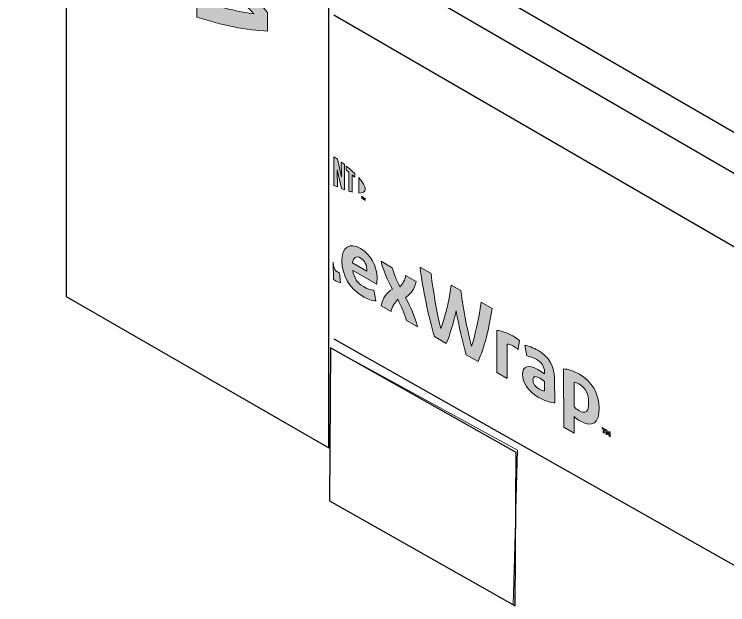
# Model space of a CAD drawing. Header units: inches. Extents: x -20.7 to 76.3, y -55.2 to 19.1.
# Drawn here: x 60.011 to 60.779, y -29.766 to -29.13 of the extents above; entities that cross this region are included whole.
import ezdxf

# ---------------------------------------------------------------- set-up
doc = ezdxf.new("R2010")
doc.units = ezdxf.units.IN
doc.header["$MEASUREMENT"] = 0
doc.layers.add('G-ANNO-TTLB', color=7, linetype='Continuous', lineweight=0)
doc.layers.add('TYVEK', color=7, linetype='Continuous', lineweight=0)

# ---------------------------------------------------------------- blocks, each defined once
blk = doc.blocks.new('Block_63')
at = {"layer": 'TYVEK', "true_color": 0x18467f, "transparency": 33554687}
h = blk.add_hatch(color=156, dxfattribs=at)
h.dxf.hatch_style = 2
edge = h.paths.add_edge_path()
edge.add_spline(control_points=[(60.28379, -29.14807), (60.26202, -29.14748), (60.2336, -29.14181), (60.20758, -29.13303), (60.20758, -29.13303), (60.20758, -29.11455), (60.20758, -29.11455), (60.23098, -29.1222), (60.25592, -29.12811), (60.26888, -29.12948), (60.25592, -29.11575), (60.23098, -29.09287), (60.20758, -29.07349), (60.20758, -29.07349), (60.20758, -29.05502), (60.20758, -29.05502), (60.2336, -29.07628), (60.26202, -29.10342), (60.28379, -29.12798), (60.28379, -29.12798), (60.28379, -29.14807), (60.28379, -29.14807)], knot_values=[0, 0, 0, 0, 1, 1, 1, 2, 2, 2, 3, 3, 3, 4, 4, 4, 5, 5, 5, 6, 6, 6, 7, 7, 7, 7], degree=3, periodic=0)
at = {"layer": 'TYVEK'}
blk.add_open_spline([(60.28379, -29.14807), (60.26202, -29.14748), (60.2336, -29.14181), (60.20758, -29.13303), (60.20758, -29.13303), (60.20758, -29.11455), (60.20758, -29.11455), (60.23098, -29.1222), (60.25592, -29.12811), (60.26888, -29.12948), (60.25592, -29.11575), (60.23098, -29.09287), (60.20758, -29.07349), (60.20758, -29.07349), (60.20758, -29.05502), (60.20758, -29.05502), (60.2336, -29.07628), (60.26202, -29.10342), (60.28379, -29.12798), (60.28379, -29.12798), (60.28379, -29.14807), (60.28379, -29.14807)], degree=3, knots=[0, 0, 0, 0, 1, 1, 1, 2, 2, 2, 3, 3, 3, 4, 4, 4, 5, 5, 5, 6, 6, 6, 7, 7, 7, 7], dxfattribs=at)
blk = doc.blocks.new('Block_61')
at = {"layer": 'TYVEK'}
blk.add_blockref('Block_63', (0, 0), dxfattribs=at)
blk = doc.blocks.new('Block_59')
at = {"layer": 'TYVEK'}
blk.add_blockref('Block_61', (0, 0), dxfattribs=at)
blk = doc.blocks.new('Block_80')
at = {"layer": 'TYVEK', "true_color": 0x003b71, "transparency": 33554687}
h = blk.add_hatch(color=156, dxfattribs=at)
h.dxf.hatch_style = 2
edge = h.paths.add_edge_path()
edge.add_spline(control_points=[(60.61908, -29.5567), (60.61672, -29.55532), (60.61543, -29.55404), (60.61386, -29.55236), (60.61386, -29.55236), (60.61386, -29.52612), (60.61386, -29.52612), (60.61553, -29.52632), (60.61701, -29.52671), (60.61899, -29.5279), (60.62648, -29.53214), (60.62954, -29.53954), (60.62954, -29.54802), (60.62964, -29.55769), (60.62628, -29.56085), (60.61908, -29.5567)], knot_values=[0, 0, 0, 0, 1, 1, 1, 2, 2, 2, 3, 3, 3, 4, 4, 4, 5, 5, 5, 5], degree=3, periodic=0)
edge = h.paths.add_edge_path()
edge.add_spline(control_points=[(60.61958, -29.51744), (60.61376, -29.51409), (60.60725, -29.51201), (60.60261, -29.51172), (60.60261, -29.51172), (60.60281, -29.57446), (60.60281, -29.57446), (60.60281, -29.57446), (60.61395, -29.58087), (60.61395, -29.58087), (60.61395, -29.58087), (60.61386, -29.56302), (60.61386, -29.56302), (60.61593, -29.56509), (60.6179, -29.56657), (60.62076, -29.56815), (60.63349, -29.57555), (60.64108, -29.56963), (60.64099, -29.55414), (60.64099, -29.53914), (60.633, -29.52513), (60.61958, -29.51744)], knot_values=[0, 0, 0, 0, 1, 1, 1, 2, 2, 2, 3, 3, 3, 4, 4, 4, 5, 5, 5, 6, 6, 6, 7, 7, 7, 7], degree=3, periodic=0)
h = blk.add_hatch(color=156, dxfattribs=at)
h.dxf.hatch_style = 2
edge = h.paths.add_edge_path()
edge.add_spline(control_points=[(60.64404, -29.57496), (60.64404, -29.57496), (60.64404, -29.57604), (60.64404, -29.57604), (60.64404, -29.57604), (60.64513, -29.57663), (60.64513, -29.57663), (60.64513, -29.57663), (60.64523, -29.58048), (60.64523, -29.58048), (60.64523, -29.58048), (60.64631, -29.58107), (60.64631, -29.58107), (60.64631, -29.58107), (60.64631, -29.57732), (60.64631, -29.57732), (60.64631, -29.57732), (60.6474, -29.57792), (60.6474, -29.57792), (60.6474, -29.57792), (60.6474, -29.57683), (60.6474, -29.57683), (60.6474, -29.57683), (60.64404, -29.57496), (60.64404, -29.57496)], knot_values=[0, 0, 0, 0, 1, 1, 1, 2, 2, 2, 3, 3, 3, 4, 4, 4, 5, 5, 5, 6, 6, 6, 7, 7, 7, 8, 8, 8, 8], degree=3, periodic=0)
edge = h.paths.add_edge_path()
edge.add_spline(control_points=[(60.65164, -29.5793), (60.65125, -29.58018), (60.65085, -29.58078), (60.65036, -29.58137), (60.64986, -29.58028), (60.64947, -29.5792), (60.64907, -29.57782), (60.64907, -29.57782), (60.64789, -29.57713), (60.64789, -29.57713), (60.64789, -29.57713), (60.64789, -29.58196), (60.64789, -29.58196), (60.64789, -29.58196), (60.64897, -29.58255), (60.64897, -29.58255), (60.64897, -29.58255), (60.64897, -29.58038), (60.64897, -29.58038), (60.64897, -29.58038), (60.64888, -29.57949), (60.64888, -29.57949), (60.64927, -29.58048), (60.64967, -29.58147), (60.64996, -29.58226), (60.64996, -29.58226), (60.65075, -29.58275), (60.65075, -29.58275), (60.65105, -29.58235), (60.65144, -29.58176), (60.65184, -29.58127), (60.65184, -29.58127), (60.65174, -29.58196), (60.65174, -29.58196), (60.65174, -29.58196), (60.65174, -29.58423), (60.65174, -29.58423), (60.65174, -29.58423), (60.65282, -29.58482), (60.65282, -29.58482), (60.65282, -29.58482), (60.65282, -29.57999), (60.65282, -29.57999), (60.65282, -29.57999), (60.65164, -29.5793), (60.65164, -29.5793)], knot_values=[0, 0, 0, 0, 1, 1, 1, 2, 2, 2, 3, 3, 3, 4, 4, 4, 5, 5, 5, 6, 6, 6, 7, 7, 7, 8, 8, 8, 9, 9, 9, 10, 10, 10, 11, 11, 11, 12, 12, 12, 13, 13, 13, 14, 14, 14, 15, 15, 15, 15], degree=3, periodic=0)
at = {"layer": 'TYVEK'}
for points, knots in [([(60.61958, -29.51744), (60.61376, -29.51409), (60.60725, -29.51201), (60.60261, -29.51172), (60.60261, -29.51172), (60.60281, -29.57446), (60.60281, -29.57446), (60.60281, -29.57446), (60.61395, -29.58087), (60.61395, -29.58087), (60.61395, -29.58087), (60.61386, -29.56302), (60.61386, -29.56302), (60.61593, -29.56509), (60.6179, -29.56657), (60.62076, -29.56815), (60.63349, -29.57555), (60.64108, -29.56963), (60.64099, -29.55414), (60.64099, -29.53914), (60.633, -29.52513), (60.61958, -29.51744)], [0, 0, 0, 0, 1, 1, 1, 2, 2, 2, 3, 3, 3, 4, 4, 4, 5, 5, 5, 6, 6, 6, 7, 7, 7, 7]), ([(60.61908, -29.5567), (60.61672, -29.55532), (60.61543, -29.55404), (60.61386, -29.55236), (60.61386, -29.55236), (60.61386, -29.52612), (60.61386, -29.52612), (60.61553, -29.52632), (60.61701, -29.52671), (60.61899, -29.5279), (60.62648, -29.53214), (60.62954, -29.53954), (60.62954, -29.54802), (60.62964, -29.55769), (60.62628, -29.56085), (60.61908, -29.5567)], [0, 0, 0, 0, 1, 1, 1, 2, 2, 2, 3, 3, 3, 4, 4, 4, 5, 5, 5, 5]), ([(60.64404, -29.57496), (60.64404, -29.57496), (60.64404, -29.57604), (60.64404, -29.57604), (60.64404, -29.57604), (60.64513, -29.57663), (60.64513, -29.57663), (60.64513, -29.57663), (60.64523, -29.58048), (60.64523, -29.58048), (60.64523, -29.58048), (60.64631, -29.58107), (60.64631, -29.58107), (60.64631, -29.58107), (60.64631, -29.57732), (60.64631, -29.57732), (60.64631, -29.57732), (60.6474, -29.57792), (60.6474, -29.57792), (60.6474, -29.57792), (60.6474, -29.57683), (60.6474, -29.57683), (60.6474, -29.57683), (60.64404, -29.57496), (60.64404, -29.57496)], [0, 0, 0, 0, 1, 1, 1, 2, 2, 2, 3, 3, 3, 4, 4, 4, 5, 5, 5, 6, 6, 6, 7, 7, 7, 8, 8, 8, 8]), ([(60.65164, -29.5793), (60.65125, -29.58018), (60.65085, -29.58078), (60.65036, -29.58137), (60.64986, -29.58028), (60.64947, -29.5792), (60.64907, -29.57782), (60.64907, -29.57782), (60.64789, -29.57713), (60.64789, -29.57713), (60.64789, -29.57713), (60.64789, -29.58196), (60.64789, -29.58196), (60.64789, -29.58196), (60.64897, -29.58255), (60.64897, -29.58255), (60.64897, -29.58255), (60.64897, -29.58038), (60.64897, -29.58038), (60.64897, -29.58038), (60.64888, -29.57949), (60.64888, -29.57949), (60.64927, -29.58048), (60.64967, -29.58147), (60.64996, -29.58226), (60.64996, -29.58226), (60.65075, -29.58275), (60.65075, -29.58275), (60.65105, -29.58235), (60.65144, -29.58176), (60.65184, -29.58127), (60.65184, -29.58127), (60.65174, -29.58196), (60.65174, -29.58196), (60.65174, -29.58196), (60.65174, -29.58423), (60.65174, -29.58423), (60.65174, -29.58423), (60.65282, -29.58482), (60.65282, -29.58482), (60.65282, -29.58482), (60.65282, -29.57999), (60.65282, -29.57999), (60.65282, -29.57999), (60.65164, -29.5793), (60.65164, -29.5793)], [0, 0, 0, 0, 1, 1, 1, 2, 2, 2, 3, 3, 3, 4, 4, 4, 5, 5, 5, 6, 6, 6, 7, 7, 7, 8, 8, 8, 9, 9, 9, 10, 10, 10, 11, 11, 11, 12, 12, 12, 13, 13, 13, 14, 14, 14, 15, 15, 15, 15])]:
    blk.add_open_spline(points, degree=3, knots=knots, dxfattribs=at)
blk = doc.blocks.new('Block_79')
at = {"layer": 'TYVEK'}
blk.add_blockref('Block_80', (0, 0), dxfattribs=at)
blk = doc.blocks.new('Block_86')
at = {"layer": 'TYVEK', "color": 4, "lineweight": 25, "true_color": 0x00ffff}
blk.add_lwpolyline([(61.50308, -30.12848), (60.35534, -29.47982), (60.35534, -29.47982)], dxfattribs=at)
blk = doc.blocks.new('Block_88')
at = {"layer": 'TYVEK', "true_color": 0x003b71, "transparency": 33554687}
h = blk.add_hatch(color=156, dxfattribs=at)
h.dxf.hatch_style = 2
edge = h.paths.add_edge_path()
edge.add_spline(control_points=[(60.3908, -29.40675), (60.3908, -29.40675), (60.37531, -29.39777), (60.37531, -29.39777), (60.3761, -29.39185), (60.37916, -29.38978), (60.38389, -29.39244), (60.38833, -29.39501), (60.3908, -29.40034), (60.3908, -29.40557), (60.3908, -29.40557), (60.3908, -29.40675), (60.3908, -29.40675)], knot_values=[0, 0, 0, 0, 1, 1, 1, 2, 2, 2, 3, 3, 3, 4, 4, 4, 4], degree=3, periodic=0)
edge = h.paths.add_edge_path()
edge.add_spline(control_points=[(60.40165, -29.41365), (60.40155, -29.40103), (60.39455, -29.3883), (60.38389, -29.38209), (60.37186, -29.37528), (60.36367, -29.3807), (60.36367, -29.3956), (60.36377, -29.41129), (60.37274, -29.42599), (60.38587, -29.43348), (60.39119, -29.43664), (60.39652, -29.43832), (60.40017, -29.43852), (60.40017, -29.43852), (60.39829, -29.42707), (60.39829, -29.42707), (60.39484, -29.42678), (60.391, -29.42559), (60.38695, -29.42322), (60.38044, -29.41948), (60.37659, -29.41395), (60.3755, -29.40576), (60.3755, -29.40576), (60.40125, -29.42056), (60.40125, -29.42056), (60.40145, -29.41878), (60.40165, -29.41642), (60.40165, -29.41365)], knot_values=[0, 0, 0, 0, 1, 1, 1, 2, 2, 2, 3, 3, 3, 4, 4, 4, 5, 5, 5, 6, 6, 6, 7, 7, 7, 8, 8, 8, 9, 9, 9, 9], degree=3, periodic=0)
h = blk.add_hatch(color=156, dxfattribs=at)
h.dxf.hatch_style = 2
edge = h.paths.add_edge_path()
edge.add_spline(control_points=[(60.3613, -29.40843), (60.36051, -29.40823), (60.35972, -29.40783), (60.35893, -29.40734), (60.35659, -29.40599), (60.35532, -29.40387), (60.35479, -29.40087), (60.35458, -29.39971), (60.35449, -29.39841), (60.35449, -29.39698), (60.35449, -29.39698), (60.35461, -29.41551), (60.35461, -29.41551), (60.35517, -29.41589), (60.35576, -29.41626), (60.35637, -29.41661), (60.35804, -29.4176), (60.36061, -29.41859), (60.36209, -29.41918), (60.36209, -29.41918), (60.3613, -29.40843), (60.3613, -29.40843)], knot_values=[0, 0, 0, 0, 1, 1, 1, 2, 2, 2, 3, 3, 3, 4, 4, 4, 5, 5, 5, 6, 6, 6, 7, 7, 7, 7], degree=3, periodic=0)
h = blk.add_hatch(color=156, dxfattribs=at)
h.dxf.hatch_style = 2
edge = h.paths.add_edge_path()
edge.add_spline(control_points=[(60.43214, -29.43487), (60.43825, -29.43112), (60.4418, -29.42628), (60.44387, -29.4177), (60.44387, -29.4177), (60.43243, -29.41119), (60.43243, -29.41119), (60.43194, -29.41612), (60.42927, -29.42017), (60.42631, -29.42362), (60.42266, -29.41622), (60.41911, -29.40774), (60.41803, -29.4029), (60.41803, -29.4029), (60.40589, -29.3959), (60.40589, -29.3959), (60.40846, -29.40675), (60.4128, -29.41573), (60.41822, -29.42579), (60.41172, -29.42993), (60.40796, -29.43526), (60.40589, -29.44394), (60.40589, -29.44394), (60.41684, -29.45016), (60.41684, -29.45016), (60.41793, -29.44414), (60.42089, -29.44019), (60.42395, -29.43684), (60.4274, -29.44394), (60.43154, -29.45331), (60.43322, -29.45963), (60.43322, -29.45963), (60.44535, -29.46653), (60.44535, -29.46653), (60.442, -29.4547), (60.43806, -29.44582), (60.43214, -29.43487)], knot_values=[0, 0, 0, 0, 1, 1, 1, 2, 2, 2, 3, 3, 3, 4, 4, 4, 5, 5, 5, 6, 6, 6, 7, 7, 7, 8, 8, 8, 9, 9, 9, 10, 10, 10, 11, 11, 11, 12, 12, 12, 12], degree=3, periodic=0)
h = blk.add_hatch(color=156, dxfattribs=at)
h.dxf.hatch_style = 2
edge = h.paths.add_edge_path()
edge.add_spline(control_points=[(60.51362, -29.44), (60.51126, -29.45844), (60.50672, -29.47808), (60.50346, -29.48725), (60.49981, -29.47413), (60.49448, -29.44947), (60.49202, -29.42757), (60.49202, -29.42757), (60.48156, -29.42155), (60.48156, -29.42155), (60.47919, -29.44069), (60.47376, -29.45923), (60.47031, -29.46821), (60.46696, -29.45529), (60.46232, -29.43033), (60.45976, -29.40912), (60.45976, -29.40912), (60.44792, -29.40231), (60.44792, -29.40231), (60.45097, -29.42589), (60.4569, -29.45509), (60.46341, -29.47689), (60.46341, -29.47689), (60.47623, -29.48429), (60.47623, -29.48429), (60.48028, -29.47482), (60.48373, -29.46308), (60.48679, -29.44937), (60.48985, -29.46653), (60.4935, -29.48242), (60.49754, -29.49653), (60.49754, -29.49653), (60.51037, -29.50383), (60.51037, -29.50383), (60.51717, -29.48982), (60.5225, -29.46703), (60.52556, -29.4469), (60.52556, -29.4469), (60.51362, -29.44), (60.51362, -29.44)], knot_values=[0, 0, 0, 0, 1, 1, 1, 2, 2, 2, 3, 3, 3, 4, 4, 4, 5, 5, 5, 6, 6, 6, 7, 7, 7, 8, 8, 8, 9, 9, 9, 10, 10, 10, 11, 11, 11, 12, 12, 12, 13, 13, 13, 13], degree=3, periodic=0)
h = blk.add_hatch(color=156, dxfattribs=at)
h.dxf.hatch_style = 2
edge = h.paths.add_edge_path()
edge.add_spline(control_points=[(60.54776, -29.4762), (60.54184, -29.47285), (60.53503, -29.47048), (60.53059, -29.47048), (60.53059, -29.47048), (60.53069, -29.51557), (60.53069, -29.51557), (60.53069, -29.51557), (60.54194, -29.52198), (60.54194, -29.52198), (60.54194, -29.52198), (60.54184, -29.48518), (60.54184, -29.48518), (60.54361, -29.48518), (60.54559, -29.48567), (60.54865, -29.48745), (60.55032, -29.48844), (60.5521, -29.48962), (60.55348, -29.491), (60.55348, -29.491), (60.55506, -29.48123), (60.55506, -29.48123), (60.55348, -29.47985), (60.55062, -29.47788), (60.54776, -29.4762)], knot_values=[0, 0, 0, 0, 1, 1, 1, 2, 2, 2, 3, 3, 3, 4, 4, 4, 5, 5, 5, 6, 6, 6, 7, 7, 7, 8, 8, 8, 8], degree=3, periodic=0)
h = blk.add_hatch(color=156, dxfattribs=at)
h.dxf.hatch_style = 2
edge = h.paths.add_edge_path()
edge.add_spline(control_points=[(60.58199, -29.53549), (60.58081, -29.53559), (60.57873, -29.535), (60.57627, -29.53352), (60.57193, -29.53105), (60.56956, -29.5276), (60.56946, -29.52366), (60.56946, -29.51922), (60.57242, -29.51922), (60.57617, -29.52139), (60.57814, -29.52247), (60.58012, -29.52395), (60.58199, -29.52543), (60.58199, -29.52543), (60.58199, -29.53549), (60.58199, -29.53549)], knot_values=[0, 0, 0, 0, 1, 1, 1, 2, 2, 2, 3, 3, 3, 4, 4, 4, 5, 5, 5, 5], degree=3, periodic=0)
edge = h.paths.add_edge_path()
edge.add_spline(control_points=[(60.59284, -29.52218), (60.59284, -29.50945), (60.58692, -29.4987), (60.57489, -29.49179), (60.56995, -29.48893), (60.56433, -29.48686), (60.56078, -29.48656), (60.56078, -29.48656), (60.56285, -29.49781), (60.56285, -29.49781), (60.56621, -29.4982), (60.57005, -29.49968), (60.5736, -29.50175), (60.57903, -29.50491), (60.5819, -29.50925), (60.58199, -29.51497), (60.58199, -29.51497), (60.58199, -29.51724), (60.58199, -29.51724), (60.57992, -29.51576), (60.57696, -29.51369), (60.57469, -29.51231), (60.56492, -29.50679), (60.55832, -29.50846), (60.55832, -29.51783), (60.55832, -29.52622), (60.56403, -29.53579), (60.57518, -29.5422), (60.58337, -29.54694), (60.58959, -29.54832), (60.59294, -29.54832), (60.59294, -29.54832), (60.59284, -29.52218), (60.59284, -29.52218)], knot_values=[0, 0, 0, 0, 1, 1, 1, 2, 2, 2, 3, 3, 3, 4, 4, 4, 5, 5, 5, 6, 6, 6, 7, 7, 7, 8, 8, 8, 9, 9, 9, 10, 10, 10, 11, 11, 11, 11], degree=3, periodic=0)
at = {"layer": 'TYVEK'}
for points, knots in [([(60.40165, -29.41365), (60.40155, -29.40103), (60.39455, -29.3883), (60.38389, -29.38209), (60.37186, -29.37528), (60.36367, -29.3807), (60.36367, -29.3956), (60.36377, -29.41129), (60.37274, -29.42599), (60.38587, -29.43348), (60.39119, -29.43664), (60.39652, -29.43832), (60.40017, -29.43852), (60.40017, -29.43852), (60.39829, -29.42707), (60.39829, -29.42707), (60.39484, -29.42678), (60.391, -29.42559), (60.38695, -29.42322), (60.38044, -29.41948), (60.37659, -29.41395), (60.3755, -29.40576), (60.3755, -29.40576), (60.40125, -29.42056), (60.40125, -29.42056), (60.40145, -29.41878), (60.40165, -29.41642), (60.40165, -29.41365)], [0, 0, 0, 0, 1, 1, 1, 2, 2, 2, 3, 3, 3, 4, 4, 4, 5, 5, 5, 6, 6, 6, 7, 7, 7, 8, 8, 8, 9, 9, 9, 9]), ([(60.3908, -29.40675), (60.3908, -29.40675), (60.37531, -29.39777), (60.37531, -29.39777), (60.3761, -29.39185), (60.37916, -29.38978), (60.38389, -29.39244), (60.38833, -29.39501), (60.3908, -29.40034), (60.3908, -29.40557), (60.3908, -29.40557), (60.3908, -29.40675), (60.3908, -29.40675)], [0, 0, 0, 0, 1, 1, 1, 2, 2, 2, 3, 3, 3, 4, 4, 4, 4]), ([(60.3613, -29.40843), (60.36051, -29.40823), (60.35972, -29.40783), (60.35893, -29.40734), (60.35659, -29.40599), (60.35532, -29.40387), (60.35479, -29.40087), (60.35458, -29.39971), (60.35449, -29.39841), (60.35449, -29.39698), (60.35449, -29.39698), (60.35461, -29.41551), (60.35461, -29.41551), (60.35517, -29.41589), (60.35576, -29.41626), (60.35637, -29.41661), (60.35804, -29.4176), (60.36061, -29.41859), (60.36209, -29.41918), (60.36209, -29.41918), (60.3613, -29.40843), (60.3613, -29.40843)], [0, 0, 0, 0, 1, 1, 1, 2, 2, 2, 3, 3, 3, 4, 4, 4, 5, 5, 5, 6, 6, 6, 7, 7, 7, 7]), ([(60.43214, -29.43487), (60.43825, -29.43112), (60.4418, -29.42628), (60.44387, -29.4177), (60.44387, -29.4177), (60.43243, -29.41119), (60.43243, -29.41119), (60.43194, -29.41612), (60.42927, -29.42017), (60.42631, -29.42362), (60.42266, -29.41622), (60.41911, -29.40774), (60.41803, -29.4029), (60.41803, -29.4029), (60.40589, -29.3959), (60.40589, -29.3959), (60.40846, -29.40675), (60.4128, -29.41573), (60.41822, -29.42579), (60.41172, -29.42993), (60.40796, -29.43526), (60.40589, -29.44394), (60.40589, -29.44394), (60.41684, -29.45016), (60.41684, -29.45016), (60.41793, -29.44414), (60.42089, -29.44019), (60.42395, -29.43684), (60.4274, -29.44394), (60.43154, -29.45331), (60.43322, -29.45963), (60.43322, -29.45963), (60.44535, -29.46653), (60.44535, -29.46653), (60.442, -29.4547), (60.43806, -29.44582), (60.43214, -29.43487)], [0, 0, 0, 0, 1, 1, 1, 2, 2, 2, 3, 3, 3, 4, 4, 4, 5, 5, 5, 6, 6, 6, 7, 7, 7, 8, 8, 8, 9, 9, 9, 10, 10, 10, 11, 11, 11, 12, 12, 12, 12]), ([(60.51362, -29.44), (60.51126, -29.45844), (60.50672, -29.47808), (60.50346, -29.48725), (60.49981, -29.47413), (60.49448, -29.44947), (60.49202, -29.42757), (60.49202, -29.42757), (60.48156, -29.42155), (60.48156, -29.42155), (60.47919, -29.44069), (60.47376, -29.45923), (60.47031, -29.46821), (60.46696, -29.45529), (60.46232, -29.43033), (60.45976, -29.40912), (60.45976, -29.40912), (60.44792, -29.40231), (60.44792, -29.40231), (60.45097, -29.42589), (60.4569, -29.45509), (60.46341, -29.47689), (60.46341, -29.47689), (60.47623, -29.48429), (60.47623, -29.48429), (60.48028, -29.47482), (60.48373, -29.46308), (60.48679, -29.44937), (60.48985, -29.46653), (60.4935, -29.48242), (60.49754, -29.49653), (60.49754, -29.49653), (60.51037, -29.50383), (60.51037, -29.50383), (60.51717, -29.48982), (60.5225, -29.46703), (60.52556, -29.4469), (60.52556, -29.4469), (60.51362, -29.44), (60.51362, -29.44)], [0, 0, 0, 0, 1, 1, 1, 2, 2, 2, 3, 3, 3, 4, 4, 4, 5, 5, 5, 6, 6, 6, 7, 7, 7, 8, 8, 8, 9, 9, 9, 10, 10, 10, 11, 11, 11, 12, 12, 12, 13, 13, 13, 13]), ([(60.54776, -29.4762), (60.54184, -29.47285), (60.53503, -29.47048), (60.53059, -29.47048), (60.53059, -29.47048), (60.53069, -29.51557), (60.53069, -29.51557), (60.53069, -29.51557), (60.54194, -29.52198), (60.54194, -29.52198), (60.54194, -29.52198), (60.54184, -29.48518), (60.54184, -29.48518), (60.54361, -29.48518), (60.54559, -29.48567), (60.54865, -29.48745), (60.55032, -29.48844), (60.5521, -29.48962), (60.55348, -29.491), (60.55348, -29.491), (60.55506, -29.48123), (60.55506, -29.48123), (60.55348, -29.47985), (60.55062, -29.47788), (60.54776, -29.4762)], [0, 0, 0, 0, 1, 1, 1, 2, 2, 2, 3, 3, 3, 4, 4, 4, 5, 5, 5, 6, 6, 6, 7, 7, 7, 8, 8, 8, 8]), ([(60.59284, -29.52218), (60.59284, -29.50945), (60.58692, -29.4987), (60.57489, -29.49179), (60.56995, -29.48893), (60.56433, -29.48686), (60.56078, -29.48656), (60.56078, -29.48656), (60.56285, -29.49781), (60.56285, -29.49781), (60.56621, -29.4982), (60.57005, -29.49968), (60.5736, -29.50175), (60.57903, -29.50491), (60.5819, -29.50925), (60.58199, -29.51497), (60.58199, -29.51497), (60.58199, -29.51724), (60.58199, -29.51724), (60.57992, -29.51576), (60.57696, -29.51369), (60.57469, -29.51231), (60.56492, -29.50679), (60.55832, -29.50846), (60.55832, -29.51783), (60.55832, -29.52622), (60.56403, -29.53579), (60.57518, -29.5422), (60.58337, -29.54694), (60.58959, -29.54832), (60.59294, -29.54832), (60.59294, -29.54832), (60.59284, -29.52218), (60.59284, -29.52218)], [0, 0, 0, 0, 1, 1, 1, 2, 2, 2, 3, 3, 3, 4, 4, 4, 5, 5, 5, 6, 6, 6, 7, 7, 7, 8, 8, 8, 9, 9, 9, 10, 10, 10, 11, 11, 11, 11]), ([(60.58199, -29.53549), (60.58081, -29.53559), (60.57873, -29.535), (60.57627, -29.53352), (60.57193, -29.53105), (60.56956, -29.5276), (60.56946, -29.52366), (60.56946, -29.51922), (60.57242, -29.51922), (60.57617, -29.52139), (60.57814, -29.52247), (60.58012, -29.52395), (60.58199, -29.52543), (60.58199, -29.52543), (60.58199, -29.53549), (60.58199, -29.53549)], [0, 0, 0, 0, 1, 1, 1, 2, 2, 2, 3, 3, 3, 4, 4, 4, 5, 5, 5, 5])]:
    blk.add_open_spline(points, degree=3, knots=knots, dxfattribs=at)
blk = doc.blocks.new('Block_89')
at = {"layer": 'TYVEK', "true_color": 0x003b71, "transparency": 33554687}
h = blk.add_hatch(color=156, dxfattribs=at)
h.dxf.hatch_style = 2
edge = h.paths.add_edge_path()
edge.add_spline(control_points=[(60.36325, -29.30487), (60.36325, -29.30487), (60.35887, -29.28606), (60.35887, -29.28606), (60.35769, -29.28521), (60.35626, -29.28421), (60.35516, -29.28346), (60.35516, -29.28346), (60.35524, -29.31425), (60.35524, -29.31425), (60.35601, -29.31461), (60.35798, -29.31549), (60.359, -29.31592), (60.359, -29.31592), (60.35865, -29.2976), (60.35865, -29.2976), (60.35865, -29.2976), (60.36328, -29.31767), (60.36328, -29.31767), (60.36426, -29.31805), (60.36568, -29.31858), (60.36662, -29.31891), (60.36662, -29.31891), (60.36655, -29.29186), (60.36655, -29.29186), (60.36557, -29.29107), (60.3638, -29.28971), (60.36294, -29.28907), (60.36294, -29.28907), (60.36325, -29.30487), (60.36325, -29.30487)], knot_values=[0, 0, 0, 0, 1, 1, 1, 2, 2, 2, 3, 3, 3, 4, 4, 4, 5, 5, 5, 6, 6, 6, 7, 7, 7, 8, 8, 8, 9, 9, 9, 10, 10, 10, 10], degree=3, periodic=0)
h = blk.add_hatch(color=156, dxfattribs=at)
h.dxf.hatch_style = 2
edge = h.paths.add_edge_path()
edge.add_spline(control_points=[(60.3685, -29.2977), (60.36946, -29.29845), (60.37042, -29.29922), (60.37135, -29.29999), (60.37135, -29.29999), (60.3714, -29.32047), (60.3714, -29.32047), (60.37225, -29.32073), (60.37384, -29.32116), (60.3749, -29.32141), (60.3749, -29.32141), (60.37485, -29.30297), (60.37485, -29.30297), (60.37587, -29.30386), (60.37683, -29.30471), (60.3777, -29.3055), (60.3777, -29.3055), (60.37769, -29.30155), (60.37769, -29.30155), (60.37493, -29.29885), (60.37196, -29.29624), (60.36849, -29.29342), (60.36849, -29.29342), (60.3685, -29.2977), (60.3685, -29.2977)], knot_values=[0, 0, 0, 0, 1, 1, 1, 2, 2, 2, 3, 3, 3, 4, 4, 4, 5, 5, 5, 6, 6, 6, 7, 7, 7, 8, 8, 8, 8], degree=3, periodic=0)
h = blk.add_hatch(color=156, dxfattribs=at)
h.dxf.hatch_style = 2
edge = h.paths.add_edge_path()
edge.add_spline(control_points=[(60.38892, -29.31816), (60.38893, -29.3212), (60.38638, -29.32256), (60.38194, -29.32245), (60.38194, -29.32245), (60.3819, -29.30591), (60.3819, -29.30591), (60.38635, -29.31088), (60.38891, -29.31516), (60.38892, -29.31816)], knot_values=[0, 0, 0, 0, 1, 1, 1, 2, 2, 2, 3, 3, 3, 3], degree=3, periodic=0)
h = blk.add_hatch(color=156, dxfattribs=at)
h.dxf.hatch_style = 2
edge = h.paths.add_edge_path()
edge.add_spline(control_points=[(60.38478, -29.32575), (60.38478, -29.32575), (60.38478, -29.32615), (60.38478, -29.32615), (60.38478, -29.32615), (60.38537, -29.32644), (60.38537, -29.32644), (60.38537, -29.32644), (60.38537, -29.32842), (60.38537, -29.32842), (60.38537, -29.32842), (60.38577, -29.32871), (60.38577, -29.32871), (60.38577, -29.32871), (60.38577, -29.32674), (60.38577, -29.32674), (60.38577, -29.32674), (60.38645, -29.32704), (60.38645, -29.32704), (60.38645, -29.32704), (60.38645, -29.32664), (60.38645, -29.32664), (60.38645, -29.32664), (60.38478, -29.32575), (60.38478, -29.32575)], knot_values=[0, 0, 0, 0, 1, 1, 1, 2, 2, 2, 3, 3, 3, 4, 4, 4, 5, 5, 5, 6, 6, 6, 7, 7, 7, 8, 8, 8, 8], degree=3, periodic=0)
edge = h.paths.add_edge_path()
edge.add_spline(control_points=[(60.38853, -29.32792), (60.38853, -29.32792), (60.38794, -29.32861), (60.38794, -29.32861), (60.38794, -29.32861), (60.38724, -29.32713), (60.38724, -29.32713), (60.38724, -29.32713), (60.38685, -29.32694), (60.38685, -29.32694), (60.38685, -29.32694), (60.38685, -29.3293), (60.38685, -29.3293), (60.38685, -29.3293), (60.38724, -29.3295), (60.38724, -29.3295), (60.38724, -29.3295), (60.38724, -29.32783), (60.38724, -29.32783), (60.38724, -29.32783), (60.38794, -29.3293), (60.38794, -29.3293), (60.38794, -29.3293), (60.38853, -29.32861), (60.38853, -29.32861), (60.38853, -29.32861), (60.38853, -29.33029), (60.38853, -29.33029), (60.38853, -29.33029), (60.38892, -29.33049), (60.38892, -29.33049), (60.38892, -29.33049), (60.38892, -29.32812), (60.38892, -29.32812), (60.38892, -29.32812), (60.38853, -29.32792), (60.38853, -29.32792)], knot_values=[0, 0, 0, 0, 1, 1, 1, 2, 2, 2, 3, 3, 3, 4, 4, 4, 5, 5, 5, 6, 6, 6, 7, 7, 7, 8, 8, 8, 9, 9, 9, 10, 10, 10, 11, 11, 11, 12, 12, 12, 12], degree=3, periodic=0)
at = {"layer": 'TYVEK'}
for points, knots in [([(60.36325, -29.30487), (60.36325, -29.30487), (60.35887, -29.28606), (60.35887, -29.28606), (60.35769, -29.28521), (60.35626, -29.28421), (60.35516, -29.28346), (60.35516, -29.28346), (60.35524, -29.31425), (60.35524, -29.31425), (60.35601, -29.31461), (60.35798, -29.31549), (60.359, -29.31592), (60.359, -29.31592), (60.35865, -29.2976), (60.35865, -29.2976), (60.35865, -29.2976), (60.36328, -29.31767), (60.36328, -29.31767), (60.36426, -29.31805), (60.36568, -29.31858), (60.36662, -29.31891), (60.36662, -29.31891), (60.36655, -29.29186), (60.36655, -29.29186), (60.36557, -29.29107), (60.3638, -29.28971), (60.36294, -29.28907), (60.36294, -29.28907), (60.36325, -29.30487), (60.36325, -29.30487)], [0, 0, 0, 0, 1, 1, 1, 2, 2, 2, 3, 3, 3, 4, 4, 4, 5, 5, 5, 6, 6, 6, 7, 7, 7, 8, 8, 8, 9, 9, 9, 10, 10, 10, 10]), ([(60.3685, -29.2977), (60.36946, -29.29845), (60.37042, -29.29922), (60.37135, -29.29999), (60.37135, -29.29999), (60.3714, -29.32047), (60.3714, -29.32047), (60.37225, -29.32073), (60.37384, -29.32116), (60.3749, -29.32141), (60.3749, -29.32141), (60.37485, -29.30297), (60.37485, -29.30297), (60.37587, -29.30386), (60.37683, -29.30471), (60.3777, -29.3055), (60.3777, -29.3055), (60.37769, -29.30155), (60.37769, -29.30155), (60.37493, -29.29885), (60.37196, -29.29624), (60.36849, -29.29342), (60.36849, -29.29342), (60.3685, -29.2977), (60.3685, -29.2977)], [0, 0, 0, 0, 1, 1, 1, 2, 2, 2, 3, 3, 3, 4, 4, 4, 5, 5, 5, 6, 6, 6, 7, 7, 7, 8, 8, 8, 8]), ([(60.38892, -29.31816), (60.38893, -29.3212), (60.38638, -29.32256), (60.38194, -29.32245), (60.38194, -29.32245), (60.3819, -29.30591), (60.3819, -29.30591), (60.38635, -29.31088), (60.38891, -29.31516), (60.38892, -29.31816)], [0, 0, 0, 0, 1, 1, 1, 2, 2, 2, 3, 3, 3, 3]), ([(60.38478, -29.32575), (60.38478, -29.32575), (60.38478, -29.32615), (60.38478, -29.32615), (60.38478, -29.32615), (60.38537, -29.32644), (60.38537, -29.32644), (60.38537, -29.32644), (60.38537, -29.32842), (60.38537, -29.32842), (60.38537, -29.32842), (60.38577, -29.32871), (60.38577, -29.32871), (60.38577, -29.32871), (60.38577, -29.32674), (60.38577, -29.32674), (60.38577, -29.32674), (60.38645, -29.32704), (60.38645, -29.32704), (60.38645, -29.32704), (60.38645, -29.32664), (60.38645, -29.32664), (60.38645, -29.32664), (60.38478, -29.32575), (60.38478, -29.32575)], [0, 0, 0, 0, 1, 1, 1, 2, 2, 2, 3, 3, 3, 4, 4, 4, 5, 5, 5, 6, 6, 6, 7, 7, 7, 8, 8, 8, 8]), ([(60.38853, -29.32792), (60.38853, -29.32792), (60.38794, -29.32861), (60.38794, -29.32861), (60.38794, -29.32861), (60.38724, -29.32713), (60.38724, -29.32713), (60.38724, -29.32713), (60.38685, -29.32694), (60.38685, -29.32694), (60.38685, -29.32694), (60.38685, -29.3293), (60.38685, -29.3293), (60.38685, -29.3293), (60.38724, -29.3295), (60.38724, -29.3295), (60.38724, -29.3295), (60.38724, -29.32783), (60.38724, -29.32783), (60.38724, -29.32783), (60.38794, -29.3293), (60.38794, -29.3293), (60.38794, -29.3293), (60.38853, -29.32861), (60.38853, -29.32861), (60.38853, -29.32861), (60.38853, -29.33029), (60.38853, -29.33029), (60.38853, -29.33029), (60.38892, -29.33049), (60.38892, -29.33049), (60.38892, -29.33049), (60.38892, -29.32812), (60.38892, -29.32812), (60.38892, -29.32812), (60.38853, -29.32792), (60.38853, -29.32792)], [0, 0, 0, 0, 1, 1, 1, 2, 2, 2, 3, 3, 3, 4, 4, 4, 5, 5, 5, 6, 6, 6, 7, 7, 7, 8, 8, 8, 9, 9, 9, 10, 10, 10, 11, 11, 11, 12, 12, 12, 12])]:
    blk.add_open_spline(points, degree=3, knots=knots, dxfattribs=at)
blk = doc.blocks.new('Block_87')
at = {"layer": 'TYVEK'}
for name in ['Block_89', 'Block_88']:
    blk.add_blockref(name, (0, 0), dxfattribs=at)
blk = doc.blocks.new('Block_96')
at = {"layer": 'TYVEK', "color": 3, "lineweight": 25, "true_color": 0x00ff00}
blk.add_line((61.44973, -29.64221), (60.4536, -29.06452), dxfattribs=at)

msp = doc.modelspace()

# ---------------------------------------------------------------- hatches: boundary and pattern name
at = {"layer": 'G-ANNO-TTLB', "true_color": 0xff00ff, "transparency": 33554687}
h = msp.add_hatch(color=6, dxfattribs=at)
edge = h.paths.add_edge_path()
edge.add_spline(control_points=[(71.85725, -54.94557), (71.85725, -54.94557), (31.15722, -54.94557), (31.15722, -54.94557), (31.15722, -54.94557), (31.15722, -20.81027), (31.15722, -20.81027), (31.15722, -20.81027), (71.85725, -20.81027), (71.85725, -20.81027), (71.85725, -20.81027), (71.85725, -54.94557), (71.85725, -54.94557)], knot_values=[0, 0, 0, 0, 1, 1, 1, 2, 2, 2, 3, 3, 3, 4, 4, 4, 4], degree=3, periodic=0)
edge = h.paths.add_edge_path()
edge.add_spline(control_points=[(31.28226, -20.93531), (31.28226, -20.93531), (31.28226, -54.82054), (31.28226, -54.82054), (31.28226, -54.82054), (71.73222, -54.82054), (71.73222, -54.82054), (71.73222, -54.82054), (71.73222, -20.93531), (71.73222, -20.93531), (71.73222, -20.93531), (31.28226, -20.93531), (31.28226, -20.93531)], knot_values=[0, 0, 0, 0, 1, 1, 1, 2, 2, 2, 3, 3, 3, 4, 4, 4, 4], degree=3, periodic=0)
edge.add_line((31.28226, -20.93531), (31.28226, -20.93531))
at = {"layer": 'TYVEK', "true_color": 0x000000, "transparency": 33554687}
h = msp.add_hatch(dxfattribs=at)
h.set_pattern_fill('_U', color=18, scale=10, angle=44.99999, style=2, pattern_type=0)
h.set_pattern_definition([(45, (0, 0), (-7.071, 7.071), [])])
h.paths.add_polyline_path([(60.54818, -29.76562), (60.35038, -29.65376), (60.35134, -29.48908), (60.5529, -29.59939)])

# ---------------------------------------------------------------- linework, layer by layer
at = {"layer": 'G-ANNO-TTLB'}
for points in [[(71.85725, -54.94557), (71.85725, -54.94557), (31.15722, -54.94557), (31.15722, -54.94557), (31.15722, -54.94557), (31.15722, -20.81027), (31.15722, -20.81027), (31.15722, -20.81027), (71.85725, -20.81027), (71.85725, -20.81027), (71.85725, -20.81027), (71.85725, -54.94557), (71.85725, -54.94557)], [(31.28226, -20.93531), (31.28226, -20.93531), (31.28226, -54.82054), (31.28226, -54.82054), (31.28226, -54.82054), (71.73222, -54.82054), (71.73222, -54.82054), (71.73222, -54.82054), (71.73222, -20.93531), (71.73222, -20.93531), (71.73222, -20.93531), (31.28226, -20.93531), (31.28226, -20.93531)]]:
    msp.add_open_spline(points, degree=3, knots=[0, 0, 0, 0, 1, 1, 1, 2, 2, 2, 3, 3, 3, 4, 4, 4, 4], dxfattribs=at)
at = {"layer": 'TYVEK', "color": 3, "lineweight": 25, "true_color": 0x00ff00}
msp.add_line((61.50662, -29.79722), (60.35516, -29.13112), dxfattribs=at)
at = {"layer": 'TYVEK', "color": 1, "lineweight": 25, "true_color": 0xff0000}
for points in [[(60.34987, -26.95818), (60.0667, -26.79631), (60.0667, -29.43397), (60.34987, -29.59682)], [(60.35038, -29.65376), (60.55048, -29.76692), (60.55146, -29.60197), (60.35134, -29.48908)]]:
    msp.add_lwpolyline(points, close=True, dxfattribs=at)
at = {"layer": 'TYVEK', "color": 3, "lineweight": 25, "true_color": 0x00ff00}
msp.add_lwpolyline([(60.4161, -29.08691), (60.4161, -26.84948), (61.44784, -27.45106), (61.44784, -29.68458), (60.4161, -29.08691)], dxfattribs=at)
at = {"layer": 'TYVEK'}
msp.add_lwpolyline([(60.54818, -29.76562), (60.35038, -29.65376), (60.35134, -29.48908), (60.5529, -29.59939)], close=True, dxfattribs=at)

# ---------------------------------------------------------------- block references
for name in ['Block_96', 'Block_59', 'Block_86', 'Block_87', 'Block_79']:
    msp.add_blockref(name, (0, 0), dxfattribs=at)

doc.saveas('drawing.dxf')
